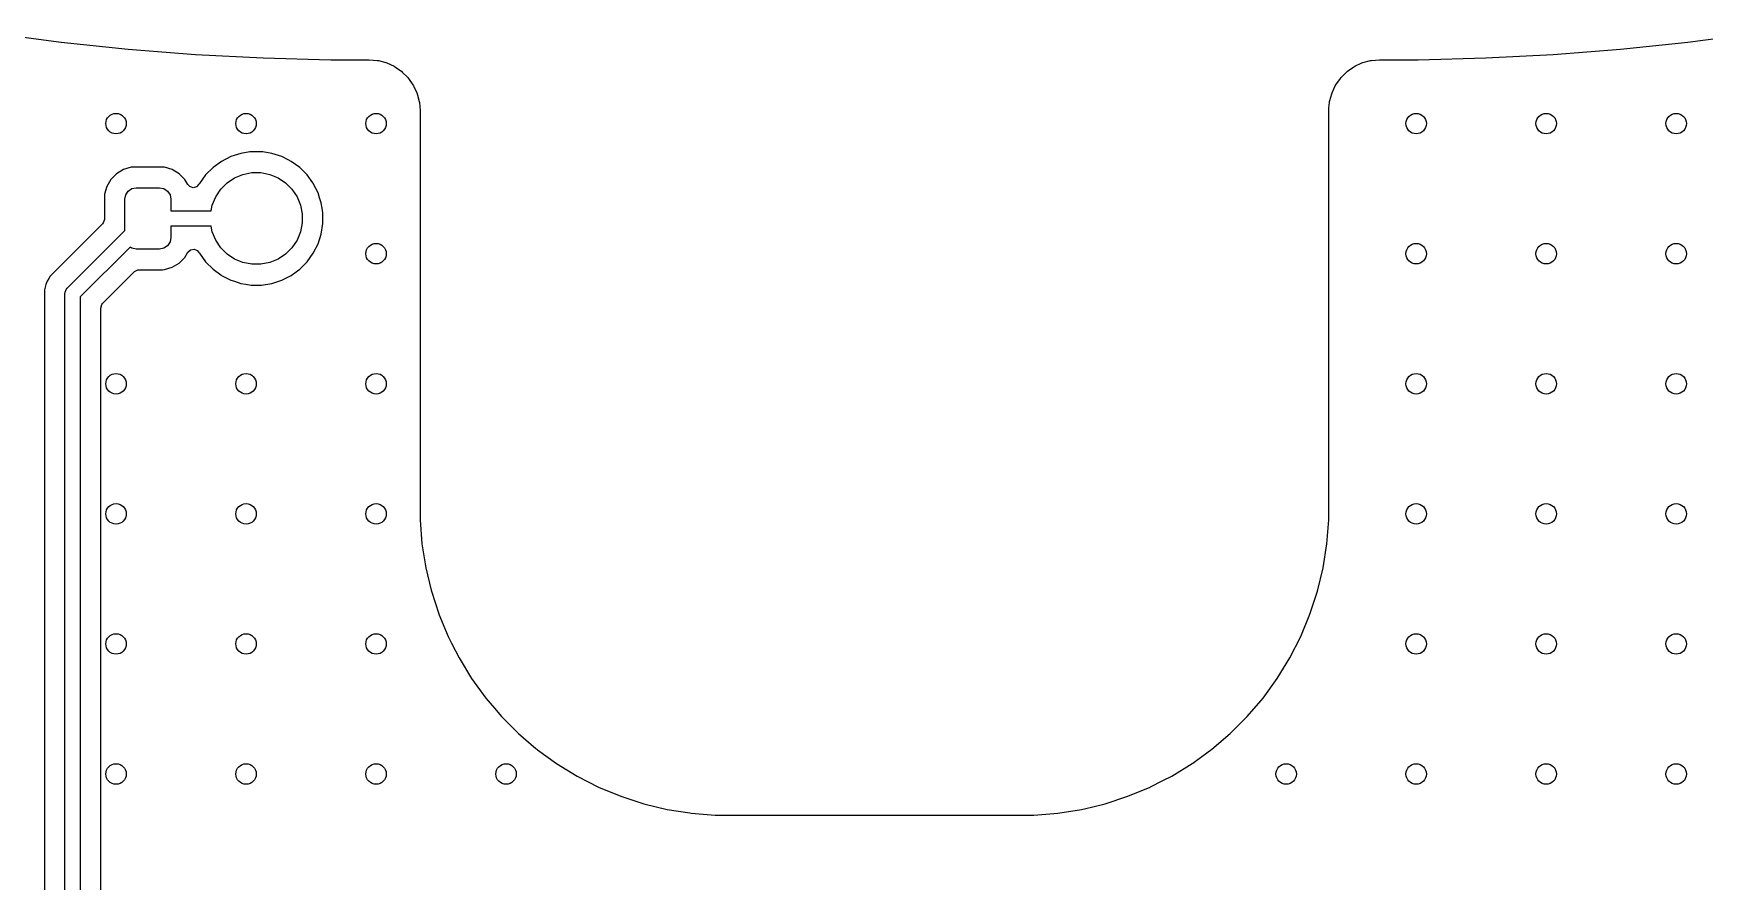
# Model space of a CAD drawing. Extents: x 2.6 to 14.2, y -9.4 to -3.8.
# Drawn here: x 7.72 to 9.005, y -5.213 to -4.561 of the extents above; entities that cross this region are included whole.
import ezdxf

# ---------------------------------------------------------------- set-up
doc = ezdxf.new("R2010")
doc.units = 0
doc.header["$MEASUREMENT"] = 0
doc.layers.add('BLACK', color=7, linetype='CONTINUOUS')

msp = doc.modelspace()

# ---------------------------------------------------------------- linework, layer by layer
at = {"layer": 'BLACK', "linetype": 'CONTINUOUS'}
for p, q in [((7.6926, -4.5616), (7.7409, -4.5679)), ((8.9921, -4.5679), (9.0437, -4.5612)), ((7.7409, -4.5679), (7.7926, -4.5733)), ((7.7926, -4.5733), (7.8444, -4.5773)), ((8.8886, -4.5773), (8.9404, -4.5733)), ((8.9404, -4.5733), (8.9921, -4.5679)), ((7.8444, -4.5773), (7.8963, -4.58)), ((7.8963, -4.58), (7.8963, -4.58)), ((7.8963, -4.58), (7.8963, -4.58)), ((7.8963, -4.58), (7.9483, -4.5814)), ((7.9483, -4.5814), (7.9483, -4.5814)), ((7.9483, -4.5814), (7.9704, -4.5814)), ((7.9704, -4.5814), (7.9704, -4.5814)), ((7.9704, -4.5814), (7.9743, -4.5814)), ((7.9743, -4.5814), (7.9775, -4.5814)), ((7.9775, -4.5814), (7.9779, -4.5814)), ((7.9779, -4.5814), (7.9841, -4.5819)), ((7.9841, -4.5819), (7.985, -4.5821)), ((7.985, -4.5821), (7.9908, -4.5836)), ((7.9908, -4.5836), (7.9916, -4.5839)), ((7.9916, -4.5839), (7.997, -4.5864)), ((7.997, -4.5864), (7.9977, -4.5869)), ((7.9977, -4.5869), (8.0027, -4.5903)), ((8.7303, -4.5903), (8.7353, -4.5869)), ((8.7353, -4.5869), (8.736, -4.5864)), ((8.736, -4.5864), (8.7414, -4.5839)), ((8.7414, -4.5839), (8.7422, -4.5836)), ((8.7422, -4.5836), (8.748, -4.5821)), ((8.748, -4.5821), (8.7489, -4.5819)), ((8.7489, -4.5819), (8.7551, -4.5814)), ((8.7551, -4.5814), (8.7555, -4.5814)), ((8.7555, -4.5814), (8.7567, -4.5814)), ((8.7567, -4.5814), (8.7567, -4.5814)), ((8.7567, -4.5814), (8.7587, -4.5814)), ((8.7587, -4.5814), (8.7587, -4.5814)), ((8.7587, -4.5814), (8.7847, -4.5814)), ((8.7847, -4.5814), (8.8367, -4.58)), ((8.7847, -4.5814), (8.7847, -4.5814)), ((8.8367, -4.58), (8.8886, -4.5773)), ((8.8367, -4.58), (8.8367, -4.58)), ((8.8367, -4.58), (8.8367, -4.58)), ((8.0027, -4.5903), (8.0033, -4.5909)), ((8.0033, -4.5909), (8.0076, -4.5951)), ((8.0076, -4.5951), (8.0081, -4.5958)), ((8.0081, -4.5958), (8.0116, -4.6007)), ((8.0116, -4.6007), (8.012, -4.6014)), ((8.012, -4.6014), (8.0123, -4.6021)), ((8.7199, -4.6038), (8.721, -4.6014)), ((8.721, -4.6014), (8.7214, -4.6007)), ((8.7214, -4.6007), (8.7249, -4.5958)), ((8.7249, -4.5958), (8.7254, -4.5951)), ((8.7254, -4.5951), (8.7297, -4.5909)), ((8.7297, -4.5909), (8.7303, -4.5903)), ((8.0123, -4.6021), (8.0145, -4.6069)), ((8.0145, -4.6069), (8.0148, -4.6077)), ((8.0148, -4.6077), (8.0164, -4.6135)), ((8.0164, -4.6135), (8.0165, -4.6143)), ((8.0165, -4.6143), (8.0171, -4.6205)), ((8.7161, -4.6184), (8.7165, -4.6143)), ((8.7165, -4.6143), (8.7166, -4.6135)), ((8.7166, -4.6135), (8.7168, -4.6128)), ((8.7168, -4.6128), (8.7182, -4.6077)), ((8.7182, -4.6077), (8.7185, -4.6069)), ((8.7185, -4.6069), (8.7199, -4.6038)), ((8.7185, -4.6069), (8.7185, -4.6069)), ((8.0171, -4.6205), (8.0171, -4.6209)), ((8.0171, -4.6209), (8.0171, -4.9238)), ((8.7159, -4.6205), (8.7161, -4.6184)), ((8.7159, -4.6209), (8.7159, -4.6205)), ((8.7159, -4.9222), (8.7159, -4.6209)), ((7.8861, -4.6523), (7.8791, -4.6534)), ((7.8871, -4.6522), (7.8861, -4.6523)), ((7.8951, -4.6522), (7.8871, -4.6522)), ((7.8962, -4.6523), (7.8951, -4.6522)), ((7.9031, -4.6534), (7.8962, -4.6523)), ((7.7889, -4.6658), (7.7836, -4.669)), ((7.7949, -4.6641), (7.7889, -4.6658)), ((7.7889, -4.6658), (7.7889, -4.6658)), ((7.7963, -4.664), (7.7949, -4.6641)), ((7.819, -4.664), (7.7963, -4.664)), ((7.7963, -4.664), (7.7963, -4.664)), ((7.8204, -4.6641), (7.819, -4.664)), ((7.8264, -4.6658), (7.8204, -4.6641)), ((7.8204, -4.6641), (7.8204, -4.6641)), ((7.8317, -4.669), (7.8264, -4.6658)), ((7.8264, -4.6658), (7.8264, -4.6658)), ((7.8578, -4.6643), (7.8521, -4.67)), ((7.8643, -4.6596), (7.8578, -4.6643)), ((7.8715, -4.6559), (7.8643, -4.6596)), ((7.8791, -4.6534), (7.8715, -4.6559)), ((7.9108, -4.6559), (7.9031, -4.6534)), ((7.9156, -4.6584), (7.9108, -4.6559)), ((7.9179, -4.6596), (7.9156, -4.6584)), ((7.9245, -4.6643), (7.9179, -4.6596)), ((7.9179, -4.6596), (7.9179, -4.6596)), ((7.9179, -4.6596), (7.9179, -4.6596)), ((7.9302, -4.67), (7.9245, -4.6643)), ((7.7792, -4.6734), (7.776, -4.6788)), ((7.7836, -4.669), (7.7792, -4.6734)), ((7.7792, -4.6734), (7.7792, -4.6734)), ((7.7836, -4.669), (7.7836, -4.669)), ((7.8361, -4.6734), (7.8317, -4.669)), ((7.8317, -4.669), (7.8317, -4.669)), ((7.8384, -4.6773), (7.8361, -4.6734)), ((7.8361, -4.6734), (7.8361, -4.6734)), ((7.8361, -4.6734), (7.8361, -4.6734)), ((7.8385, -4.6774), (7.8384, -4.6773)), ((7.8399, -4.6789), (7.8385, -4.6774)), ((7.847, -4.6771), (7.8451, -4.6791)), ((7.8473, -4.6765), (7.847, -4.6771)), ((7.8521, -4.67), (7.8473, -4.6765)), ((7.8637, -4.6809), (7.8686, -4.676)), ((7.8686, -4.676), (7.8744, -4.6721)), ((7.8744, -4.6721), (7.8808, -4.6695)), ((7.8808, -4.6695), (7.8876, -4.6681)), ((7.8876, -4.6681), (7.8946, -4.6681)), ((7.8946, -4.6681), (7.9014, -4.6695)), ((7.9014, -4.6695), (7.9078, -4.6721)), ((7.9078, -4.6721), (7.9136, -4.676)), ((7.9136, -4.676), (7.9185, -4.6809)), ((7.9346, -4.6761), (7.9302, -4.67)), ((7.9349, -4.6765), (7.9346, -4.6761)), ((7.9368, -4.6803), (7.9349, -4.6765)), ((7.7743, -4.6847), (7.7742, -4.6861)), ((7.7742, -4.6861), (7.7742, -4.7042)), ((7.776, -4.6788), (7.7743, -4.6847)), ((7.7743, -4.6847), (7.7743, -4.6847)), ((7.776, -4.6788), (7.776, -4.6788)), ((7.7899, -4.6886), (7.7906, -4.6852)), ((7.7899, -4.7127), (7.7899, -4.6886)), ((7.7906, -4.6852), (7.7925, -4.6824)), ((7.7925, -4.6824), (7.7954, -4.6804)), ((7.7954, -4.6804), (7.7988, -4.6798)), ((7.7988, -4.6798), (7.8165, -4.6798)), ((7.8165, -4.6798), (7.8199, -4.6804)), ((7.8199, -4.6804), (7.8228, -4.6824)), ((7.8228, -4.6824), (7.8247, -4.6852)), ((7.8247, -4.6852), (7.8254, -4.6886)), ((7.8254, -4.6886), (7.8254, -4.6975)), ((7.8425, -4.6798), (7.8399, -4.6789)), ((7.8451, -4.6791), (7.8425, -4.6798)), ((7.8572, -4.6931), (7.8599, -4.6867)), ((7.8599, -4.6867), (7.8637, -4.6809)), ((7.9185, -4.6809), (7.9224, -4.6867)), ((7.9224, -4.6867), (7.925, -4.6931)), ((7.9386, -4.6837), (7.9368, -4.6803)), ((7.9398, -4.6876), (7.9386, -4.6837)), ((7.9386, -4.6837), (7.9386, -4.6837)), ((7.9386, -4.6837), (7.9386, -4.6837)), ((7.941, -4.6914), (7.9398, -4.6876)), ((7.9419, -4.697), (7.941, -4.6914)), ((7.7742, -4.7042), (7.7734, -4.7068)), ((7.8254, -4.6975), (7.8563, -4.6975)), ((7.8563, -4.6975), (7.8572, -4.6931)), ((7.925, -4.6931), (7.9264, -4.6999)), ((7.9264, -4.6999), (7.9264, -4.7069)), ((7.9423, -4.6993), (7.9419, -4.697)), ((7.9423, -4.7074), (7.9423, -4.6993)), ((7.7727, -4.7076), (7.7324, -4.7479)), ((7.7456, -4.7571), (7.7899, -4.7127)), ((7.7734, -4.7068), (7.7727, -4.7076)), ((7.85, -4.7093), (7.8254, -4.7093)), ((7.8254, -4.7093), (7.8254, -4.7181)), ((7.8563, -4.7093), (7.85, -4.7093)), ((7.8572, -4.7137), (7.8563, -4.7093)), ((7.8599, -4.7201), (7.8572, -4.7137)), ((7.925, -4.7137), (7.9224, -4.7201)), ((7.9264, -4.7069), (7.925, -4.7137)), ((7.9386, -4.723), (7.941, -4.7154)), ((7.941, -4.7154), (7.9423, -4.7074)), ((7.794, -4.7254), (7.7557, -4.7637)), ((7.7954, -4.7263), (7.794, -4.7254)), ((7.7988, -4.727), (7.7954, -4.7263)), ((7.8165, -4.727), (7.7988, -4.727)), ((7.8199, -4.7263), (7.8165, -4.727)), ((7.8228, -4.7244), (7.8199, -4.7263)), ((7.8247, -4.7215), (7.8228, -4.7244)), ((7.8254, -4.7181), (7.8247, -4.7215)), ((7.8361, -4.7334), (7.8385, -4.7294)), ((7.8385, -4.7294), (7.8405, -4.7275)), ((7.8405, -4.7275), (7.8432, -4.727)), ((7.8432, -4.727), (7.8457, -4.728)), ((7.8457, -4.728), (7.847, -4.7296)), ((7.847, -4.7296), (7.8473, -4.7302)), ((7.8637, -4.7259), (7.8599, -4.7201)), ((7.8686, -4.7308), (7.8637, -4.7259)), ((7.9185, -4.7259), (7.9136, -4.7308)), ((7.9224, -4.7201), (7.9185, -4.7259)), ((7.9349, -4.7302), (7.9386, -4.723)), ((7.7975, -4.7442), (7.7999, -4.7429)), ((7.7999, -4.7429), (7.8009, -4.7428)), ((7.8009, -4.7428), (7.819, -4.7428)), ((7.819, -4.7428), (7.8204, -4.7427)), ((7.819, -4.7428), (7.819, -4.7428)), ((7.8204, -4.7427), (7.8264, -4.7409)), ((7.8264, -4.7409), (7.8317, -4.7378)), ((7.8317, -4.7378), (7.8361, -4.7334)), ((7.8473, -4.7302), (7.8521, -4.7367)), ((7.8521, -4.7367), (7.8578, -4.7424)), ((7.8578, -4.7424), (7.8638, -4.7468)), ((7.8744, -4.7346), (7.8686, -4.7308)), ((7.8808, -4.7373), (7.8744, -4.7346)), ((7.8876, -4.7386), (7.8808, -4.7373)), ((7.8946, -4.7386), (7.8876, -4.7386)), ((7.9014, -4.7373), (7.8946, -4.7386)), ((7.9078, -4.7346), (7.9014, -4.7373)), ((7.9136, -4.7308), (7.9078, -4.7346)), ((7.9227, -4.7437), (7.9245, -4.7424)), ((7.9245, -4.7424), (7.9302, -4.7367)), ((7.9245, -4.7424), (7.9245, -4.7424)), ((7.9245, -4.7424), (7.9245, -4.7424)), ((7.9302, -4.7367), (7.9326, -4.7334)), ((7.9302, -4.7367), (7.9302, -4.7367)), ((7.9302, -4.7367), (7.9302, -4.7367)), ((7.9326, -4.7334), (7.9349, -4.7302)), ((7.7292, -4.7542), (7.7281, -4.7584)), ((7.7296, -4.7529), (7.7292, -4.7542)), ((7.7302, -4.7517), (7.7296, -4.7529)), ((7.7296, -4.7529), (7.7296, -4.7529)), ((7.7314, -4.7497), (7.7302, -4.7517)), ((7.7302, -4.7517), (7.7302, -4.7517)), ((7.7302, -4.7517), (7.7302, -4.7517)), ((7.7324, -4.7479), (7.7314, -4.7497)), ((7.7324, -4.7479), (7.7324, -4.7479)), ((7.7729, -4.7688), (7.7975, -4.7442)), ((7.8638, -4.7468), (7.8643, -4.7472)), ((7.8643, -4.7472), (7.8684, -4.7493)), ((7.8684, -4.7493), (7.8715, -4.7508)), ((7.8715, -4.7508), (7.8715, -4.7508)), ((7.8715, -4.7508), (7.8715, -4.7508)), ((7.8715, -4.7508), (7.8742, -4.7517)), ((7.8742, -4.7517), (7.8791, -4.7533)), ((7.8791, -4.7533), (7.8831, -4.7539)), ((7.8831, -4.7539), (7.8871, -4.7546)), ((7.8871, -4.7546), (7.8871, -4.7546)), ((7.8871, -4.7546), (7.8951, -4.7546)), ((7.8951, -4.7546), (7.9031, -4.7533)), ((7.8951, -4.7546), (7.8951, -4.7546)), ((7.9031, -4.7533), (7.9108, -4.7508)), ((7.9108, -4.7508), (7.9179, -4.7472)), ((7.9179, -4.7472), (7.9227, -4.7437)), ((7.7281, -4.7584), (7.7281, -4.7584)), ((7.7281, -4.7584), (7.7281, -5.4217)), ((7.7439, -4.7613), (7.744, -4.7601)), ((7.7439, -5.4363), (7.7439, -4.7613)), ((7.744, -4.7601), (7.7445, -4.7589)), ((7.7445, -4.7589), (7.7449, -4.758)), ((7.7449, -4.758), (7.7456, -4.7571)), ((7.7557, -4.7637), (7.7557, -5.4363)), ((7.7714, -4.7723), (7.7722, -4.7696)), ((7.7714, -5.3623), (7.7714, -4.7723)), ((7.7722, -4.7696), (7.7729, -4.7688)), ((8.7159, -4.9258), (8.7159, -4.9222)), ((8.0171, -4.9238), (8.0171, -4.9238)), ((8.0171, -4.9238), (8.0171, -4.9351)), ((8.0171, -4.9351), (8.0185, -4.9536)), ((8.7145, -4.9536), (8.7159, -4.9351)), ((8.7159, -4.9351), (8.7159, -4.9258)), ((8.0185, -4.9536), (8.0185, -4.9536)), ((8.0185, -4.9536), (8.0214, -4.9719)), ((8.7116, -4.9719), (8.7145, -4.9536)), ((8.0214, -4.9719), (8.0256, -4.9892)), ((8.7072, -4.99), (8.7116, -4.9719)), ((8.0256, -4.9892), (8.0258, -4.99)), ((8.0258, -4.99), (8.0314, -5.0073)), ((8.7015, -5.0076), (8.7072, -4.99)), ((8.0314, -5.0073), (8.0315, -5.0076)), ((8.0315, -5.0076), (8.0315, -5.0076)), ((8.0315, -5.0076), (8.0386, -5.0248)), ((8.6944, -5.0248), (8.7015, -5.0076)), ((8.0386, -5.0248), (8.0386, -5.0248)), ((8.0386, -5.0248), (8.0413, -5.03)), ((8.686, -5.0413), (8.6944, -5.0248)), ((8.0413, -5.03), (8.047, -5.0413)), ((8.047, -5.0413), (8.047, -5.0413)), ((8.047, -5.0413), (8.0567, -5.0572)), ((8.6763, -5.0572), (8.686, -5.0413)), ((8.0567, -5.0572), (8.0567, -5.0572)), ((8.0567, -5.0572), (8.0676, -5.0722)), ((8.6654, -5.0722), (8.6763, -5.0572)), ((8.0676, -5.0722), (8.0743, -5.08)), ((8.6533, -5.0863), (8.6654, -5.0722)), ((8.0743, -5.08), (8.0797, -5.0863)), ((8.0797, -5.0863), (8.0928, -5.0994)), ((8.6402, -5.0994), (8.6533, -5.0863)), ((8.0928, -5.0994), (8.0966, -5.1027)), ((8.0966, -5.1027), (8.1062, -5.1109)), ((8.6261, -5.1115), (8.6402, -5.0994)), ((8.1062, -5.1109), (8.1069, -5.1115)), ((8.1069, -5.1115), (8.1074, -5.1118)), ((8.1074, -5.1118), (8.122, -5.1224)), ((8.6134, -5.1207), (8.6261, -5.1115)), ((8.122, -5.1224), (8.122, -5.1224)), ((8.122, -5.1224), (8.1378, -5.1321)), ((8.5952, -5.1321), (8.611, -5.1224)), ((8.611, -5.1224), (8.6114, -5.1221)), ((8.6114, -5.1221), (8.6134, -5.1207)), ((8.1378, -5.1321), (8.1378, -5.1321)), ((8.1378, -5.1321), (8.1378, -5.1321)), ((8.1378, -5.1321), (8.1543, -5.1405)), ((8.1543, -5.1405), (8.1543, -5.1405)), ((8.1543, -5.1405), (8.1715, -5.1476)), ((8.5615, -5.1476), (8.5787, -5.1405)), ((8.5787, -5.1405), (8.5789, -5.1404)), ((8.5789, -5.1404), (8.5884, -5.1356)), ((8.5884, -5.1356), (8.5952, -5.1321)), ((8.1715, -5.1476), (8.1715, -5.1476)), ((8.1715, -5.1476), (8.1715, -5.1476)), ((8.1715, -5.1476), (8.1891, -5.1534)), ((8.1891, -5.1534), (8.1891, -5.1534)), ((8.1891, -5.1534), (8.1891, -5.1534)), ((8.1891, -5.1534), (8.2072, -5.1577)), ((8.5335, -5.1559), (8.5439, -5.1534)), ((8.5439, -5.1534), (8.5615, -5.1476)), ((8.2072, -5.1577), (8.2072, -5.1577)), ((8.2072, -5.1577), (8.2072, -5.1577)), ((8.2072, -5.1577), (8.2245, -5.1604)), ((8.2245, -5.1604), (8.2255, -5.1606)), ((8.2255, -5.1606), (8.244, -5.1621)), ((8.244, -5.1621), (8.2533, -5.1621)), ((8.2533, -5.1621), (8.4797, -5.1621)), ((8.4797, -5.1621), (8.4836, -5.1621)), ((8.4836, -5.1621), (8.4838, -5.1621)), ((8.4838, -5.1621), (8.4838, -5.1621)), ((8.4838, -5.1621), (8.489, -5.1621)), ((8.489, -5.1621), (8.5075, -5.1606)), ((8.5075, -5.1606), (8.5258, -5.1577)), ((8.5258, -5.1577), (8.5335, -5.1559)), ((8.5258, -5.1577), (8.5258, -5.1577)), ((8.5258, -5.1577), (8.5258, -5.1577))]:
    msp.add_line(p, q, dxfattribs=at)
at = {"layer": 'BLACK'}
for centre in [(7.7832, -4.6305), (7.8832, -4.6305), (7.9832, -4.6305), (8.7832, -4.6305), (8.8832, -4.6305), (8.9832, -4.6305), (7.9832, -4.7305), (8.7832, -4.7305), (8.8832, -4.7305), (8.9832, -4.7305), (7.7832, -4.8305), (7.8832, -4.8305), (7.9832, -4.8305), (8.7832, -4.8305), (8.8832, -4.8305), (8.9832, -4.8305), (7.7832, -4.9305), (7.8832, -4.9305), (7.9832, -4.9305), (8.7832, -4.9305), (8.8832, -4.9305), (8.9832, -4.9305), (7.7832, -5.0305), (7.8832, -5.0305), (7.9832, -5.0305), (8.7832, -5.0305), (8.8832, -5.0305), (8.9832, -5.0305), (7.7832, -5.1305), (7.8832, -5.1305), (7.9832, -5.1305), (8.0832, -5.1305), (8.6832, -5.1305), (8.7832, -5.1305), (8.8832, -5.1305), (8.9832, -5.1305)]:
    msp.add_circle(centre, 0.00787, dxfattribs=at)

doc.saveas('drawing.dxf')
